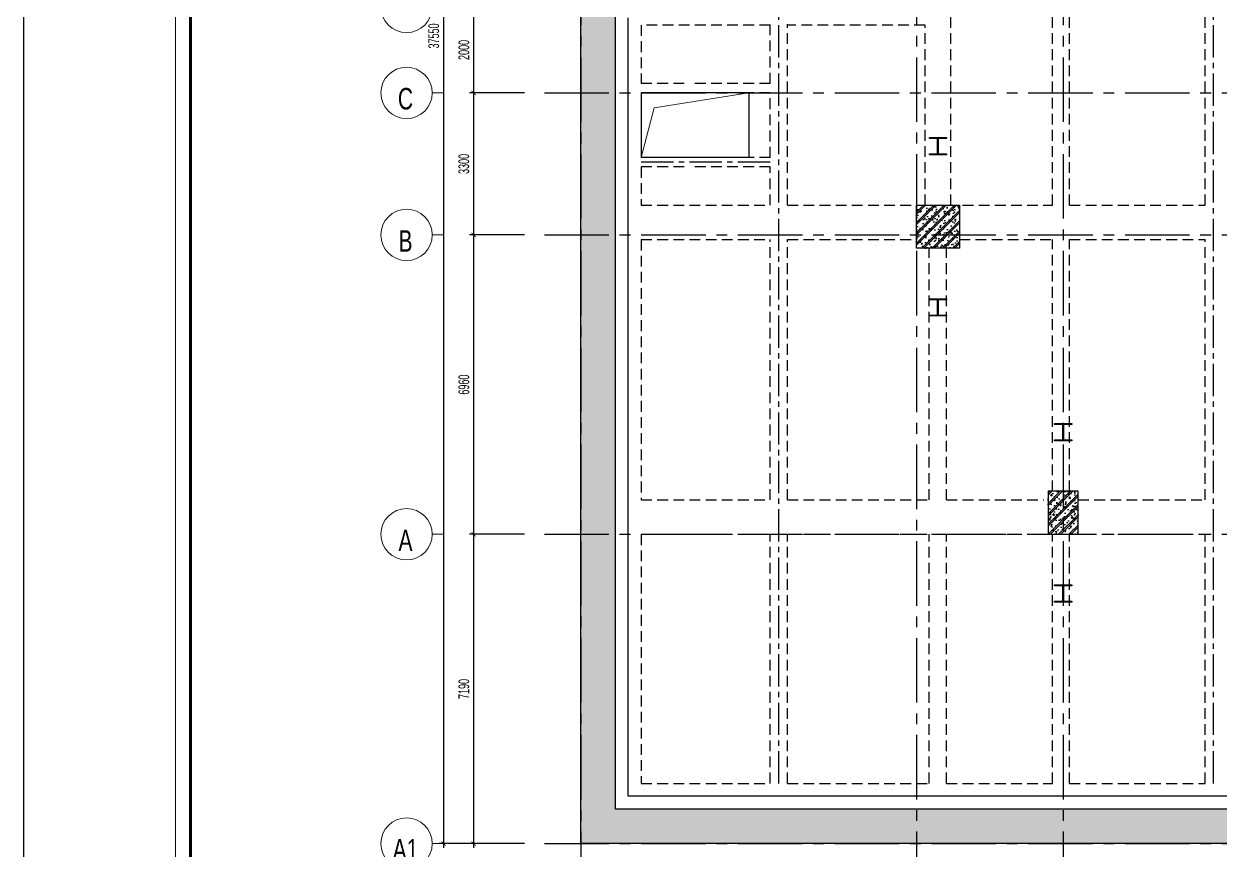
# Model space of a CAD drawing. Extents: x 71 to 1774126, y -14 to 415800.
# Drawn here: x 1549882 to 1577693, y 295939 to 315145 of the extents above; entities that cross this region are included whole.
import ezdxf

# ---------------------------------------------------------------- set-up
doc = ezdxf.new("R2010")
doc.units = 0
doc.header["$LTSCALE"] = 1000
doc.header["$MEASUREMENT"] = 0
doc.header["$PDMODE"] = 3
doc.linetypes.add('CENTER2', pattern=[1.125, 0.75, -0.125, 0.125, -0.125])
doc.linetypes.add('HIDDEN', pattern=[0.375, 0.25, -0.125])
doc.layers.get('0').update_dxf_attribs({"linetype": 'CONTINUOUS'})
doc.layers.get('Defpoints').update_dxf_attribs({"linetype": 'CONTINUOUS'})
for name, color, linetype, lineweight in [('CDC-KHUNGTEN', 7, 'CONTINUOUS', 20), ('KCS_CHI', 1, 'CONTINUOUS', 15), ('Thin_line', 251, 'CONTINUOUS', 9)]:
    doc.layers.add(name, color=color, linetype=linetype, lineweight=lineweight)
for name, color, linetype in [('CDC.01.AXIS', 160, 'CENTER2'), ('CDC.02.DIM', 1, 'CONTINUOUS'), ('CDC.03.BORDER', 3, 'CONTINUOUS'), ('CDC.04.HIDDEN', 8, 'HIDDEN'), ('CDC.05.STEEL', 4, 'CONTINUOUS'), ('CDC.06.TEXT', 2, 'CONTINUOUS'), ('CDC.09.COLUMN', 4, 'CONTINUOUS'), ('CDC.10.HATCH', 9, 'CONTINUOUS'), ('CDC.16.BIGTEXT', 6, 'CONTINUOUS')]:
    doc.layers.add(name, color=color, linetype=linetype)
doc.styles.add('ARIAL', font='arial.ttf', dxfattribs={"width": 0.6})
doc.dimstyles.new('100', dxfattribs={"dimscale": 100, "dimtxt": 2.5, "dimasz": 1, "dimexe": 1, "dimexo": 0, "dimgap": 1, "dimtad": 1, "dimdec": 0, "dimdsep": 46, "dimtxsty": 'ARIAL', "dimblk": 'ARCHTICK', "dimcen": 1, "dimdle": 1, "dimclrd": 1, "dimclre": 1, "dimclrt": 2, "dimadec": 0, "dimazin": 0, "dimtfac": 0.00072, "dimtdec": 0, "dimtix": 1, "dimtmove": 2, "dimatfit": 3, "dimldrblk": 'ARCHTICK', "dimfxl": 1, "dimtolj": 1, "dimarcsym": 0})

# ---------------------------------------------------------------- blocks, each defined once
blk = doc.blocks.new('TANG HAM')
at = {"layer": 'CDC.10.HATCH'}
h = blk.add_hatch(dxfattribs=at)
h.set_pattern_fill('CHAU-01', color=256, scale=70, style=0, pattern_type=2)
h.set_pattern_definition([(50, (0, 0), (502.08213, -43.92649), [52.5, -577.5]), (355, (0, 0), (-97.12593, 526.5345), [42, -462]), (100.4514, (41.84, -3.66), (404.95657, 482.60768), [44.61813, -490.79948]), (46.1842, (0, 140), (747.06873, -115.8633), [78.75, -866.25]), (96.6356, (62.26, 130.34), (654.2639, 681.8825), [66.9272, -736.1991]), (351.1842, (0, 140), (654.26336, 681.88302), [63, -693]), (21, (70, 105), (417.83494, -281.83322), [52.5, -577.5]), (326, (70, 105), (170.32073, 507.60503), [42, -462]), (71.4514, (104.8, 81.5), (588.15584, 225.77135), [44.61813, -490.79948]), (37.5, (0, 0), (8.511899, 233.025698), [0, -456.4, 0, -469, 0, -463.75]), (7.5, (0, 0), (184.148676, 276.0882), [0, -267.4, 0, -445.9, 0, -176.75]), (327.5, (-156.1, 0), (373.675705, -15.78841), [0, -175, 0, -546, 0, -724.5]), (317.5, (-226.1, 0), (408.23032, 70.07349), [0, -227.5, 0, -362.6, 0, -514.5]), (45, (0, 0), (-210.36427, 210.36427), []), (45, (0, 85.75), (-210.36427, 210.36427), [])])
h.paths.add_polyline_path([(1562833, 296090), (1562833, 333640), (1626193, 333640), (1626193, 300559), (1621725, 296090)])
h.paths.add_polyline_path([(1563633, 296890), (1563633, 332840), (1625393, 332840), (1625393, 300890), (1621393, 296890)], flags=16)
h = blk.add_hatch(dxfattribs=at)
h.set_pattern_fill('CHAU-01', color=256, scale=40, style=0, pattern_type=2)
h.set_pattern_definition([(50, (-118205.24, 13170.65), (286.904073, -25.100854), [30, -330]), (355, (-118205.24, 13170.65), (-55.500533, 300.876853), [24, -264]), (100.4514, (-118181.34, 13168.56), (231.403753, 275.775817), [25.496076, -280.456845]), (46.1842, (-118205.24, 13250.65), (426.89642, -66.207606), [45, -495]), (96.6356, (-118169.67, 13245.13), (373.86508, 389.64715), [38.24412, -420.6852]), (351.1842, (-118205.24, 13250.65), (373.86478, 389.64744), [36, -396]), (21, (-118165.24, 13230.65), (238.76282, -161.047556), [30, -330]), (326, (-118165.24, 13230.65), (97.326133, 290.06002), [24, -264]), (71.4514, (-118145.35, 13217.23), (336.08905, 129.0122), [25.496076, -280.456845]), (37.5, (-118205.24, 13170.65), (4.863942, 133.1575415), [0, -260.8, 0, -268, 0, -265]), (7.5, (-118205.24, 13170.65), (105.227815, 157.764685), [0, -152.8, 0, -254.8, 0, -101]), (327.5, (-118294.44, 13170.65), (213.5289745, -9.021949), [0, -100, 0, -312, 0, -414]), (317.5, (-118334.44, 13170.65), (233.274468, 40.041993), [0, -130, 0, -207.2, 0, -294]), (45, (-118205.24, 13170.65), (-120.208153, 120.208153), []), (45, (-118205.24, 13219.65), (-120.208153, 120.208153), [])])
h.paths.add_polyline_path([(1571633, 309930), (1570633, 309930), (1570633, 310930), (1571633, 310930)])
h = blk.add_hatch(dxfattribs=at)
h.set_pattern_fill('CHAU-01', color=256, scale=40, style=0, pattern_type=2)
h.set_pattern_definition([(50, (-6865, 0), (286.904073, -25.100854), [30, -330]), (355, (-6865, 0), (-55.500533, 300.876853), [24, -264]), (100.4514, (-6841.1, -2.1), (231.403753, 275.775817), [25.496076, -280.456845]), (46.1842, (-6865, 80), (426.89642, -66.207606), [45, -495]), (96.6356, (-6829.43, 74.5), (373.86508, 389.64715), [38.24412, -420.6852]), (351.1842, (-6865, 80), (373.86478, 389.64744), [36, -396]), (21, (-6825, 60), (238.76282, -161.047556), [30, -330]), (326, (-6825, 60), (97.326133, 290.06002), [24, -264]), (71.4514, (-6805.1, 46.58), (336.08905, 129.0122), [25.496076, -280.456845]), (37.5, (-6865, 0), (4.863942, 133.1575415), [0, -260.8, 0, -268, 0, -265]), (7.5, (-6865, 0), (105.227815, 157.764685), [0, -152.8, 0, -254.8, 0, -101]), (327.5, (-6954.2, 0), (213.5289745, -9.021949), [0, -100, 0, -312, 0, -414]), (317.5, (-6994.2, 0), (233.274468, 40.041993), [0, -130, 0, -207.2, 0, -294]), (45, (-6865, 0), (-120.208153, 120.208153), []), (45, (-6865, 49), (-120.208153, 120.208153), [])])
h.paths.add_polyline_path([(1574103, 304280), (1573693, 304280), (1573693, 303280), (1574103, 303280)])
h.paths.add_polyline_path([(1574393, 304280), (1574103, 304280), (1574103, 303280), (1574393, 303280)])
at = {"layer": 'CDC.01.AXIS', "ltscale": 2}
for p, q in [((1562833, 334618), (1562833, 295176)), ((1570633, 334618), (1570633, 295176)), ((1574043, 334618), (1574043, 295176)), ((1561983, 313540), (1626948, 313540)), ((1561983, 310240), (1626948, 310240)), ((1561983, 303280), (1626948, 303280)), ((1561983, 296090), (1626948, 296090))]:
    blk.add_line(p, q, dxfattribs=at)
at = {"layer": 'CDC.09.COLUMN'}
for p, q in [((1574393, 304280), (1573693, 304280)), ((1573693, 304280), (1573693, 303280)), ((1574393, 303280), (1574393, 304280)), ((1573693, 303280), (1574393, 303280))]:
    blk.add_line(p, q, dxfattribs=at)
for points in [[(1562833, 296090), (1562833, 333640), (1626193, 333640), (1626193, 300559), (1621725, 296090)], [(1563633, 296890), (1563633, 332840), (1625393, 332840), (1625393, 300890), (1621393, 296890)], [(1570633, 309930), (1570633, 310930), (1571633, 310930), (1571633, 309930)]]:
    blk.add_lwpolyline(points, close=True, dxfattribs=at)
blk = doc.blocks.new('_ARCHTICK')
at = {"color": 0, "linetype": 'ByBlock', "const_width": 0.15}
blk.add_lwpolyline([(-0.5, -0.5), (0.5, 0.5)], dxfattribs=at)
blk = doc.blocks.new('*D2')
at = {"layer": 'CDC.02.DIM', "color": 1, "lineweight": -2, "transparency": 16777216}
for p, q in [((1561523, 313540), (1560239, 313540)), ((1560339, 310140), (1560339, 313640)), ((1561523, 310240), (1560239, 310240))]:
    blk.add_line(p, q, dxfattribs=at)
at = {"layer": 'Defpoints', "color": 0, "transparency": 16777216}
for p in [(1560339, 313540), (1561523, 313540), (1561523, 310240)]:
    blk.add_point(p, dxfattribs=at)
at = {"layer": 'CDC.02.DIM', "color": 1, "lineweight": -2, "transparency": 16777216, "xscale": 100, "yscale": 100, "zscale": 100}
for p, rotation in [((1560339, 313540), 90), ((1560339, 310240), 270)]:
    blk.add_blockref('_ARCHTICK', p, dxfattribs=dict(at, rotation=rotation))
at = {"layer": 'CDC.02.DIM', "color": 2, "transparency": 16777216, "insert": (1560111, 311890), "char_height": 250, "attachment_point": 5, "rotation": 90, "style": 'ARIAL'}
blk.add_mtext('\\A1;3300', dxfattribs=at)
blk = doc.blocks.new('*D7')
at = {"layer": 'CDC.02.DIM', "color": 1, "lineweight": -2, "transparency": 16777216}
for p, q in [((1561523, 303280), (1560239, 303280)), ((1560339, 295990), (1560339, 303380)), ((1561523, 296090), (1560239, 296090))]:
    blk.add_line(p, q, dxfattribs=at)
at = {"layer": 'Defpoints', "color": 0, "transparency": 16777216}
for p in [(1560339, 303280), (1561523, 303280), (1561523, 296090)]:
    blk.add_point(p, dxfattribs=at)
at = {"layer": 'CDC.02.DIM', "color": 1, "lineweight": -2, "transparency": 16777216, "xscale": 100, "yscale": 100, "zscale": 100}
for p, rotation in [((1560339, 303280), 90), ((1560339, 296090), 270)]:
    blk.add_blockref('_ARCHTICK', p, dxfattribs=dict(at, rotation=rotation))
at = {"layer": 'CDC.02.DIM', "color": 2, "transparency": 16777216, "insert": (1560112, 299685), "char_height": 250, "attachment_point": 5, "rotation": 90, "style": 'ARIAL'}
blk.add_mtext('\\A1;7190', dxfattribs=at)
blk = doc.blocks.new('*D8')
at = {"layer": 'CDC.02.DIM', "color": 1, "lineweight": -2, "transparency": 16777216}
for p, q in [((1561523, 310240), (1560239, 310240)), ((1560339, 303180), (1560339, 310340)), ((1561523, 303280), (1560239, 303280))]:
    blk.add_line(p, q, dxfattribs=at)
at = {"layer": 'Defpoints', "color": 0, "transparency": 16777216}
for p in [(1560339, 310240), (1561523, 310240), (1561523, 303280)]:
    blk.add_point(p, dxfattribs=at)
at = {"layer": 'CDC.02.DIM', "color": 1, "lineweight": -2, "transparency": 16777216, "xscale": 100, "yscale": 100, "zscale": 100}
for p, rotation in [((1560339, 310240), 90), ((1560339, 303280), 270)]:
    blk.add_blockref('_ARCHTICK', p, dxfattribs=dict(at, rotation=rotation))
at = {"layer": 'CDC.02.DIM', "color": 2, "transparency": 16777216, "insert": (1560112, 306760), "char_height": 250, "attachment_point": 5, "rotation": 90, "style": 'ARIAL'}
blk.add_mtext('\\A1;6960', dxfattribs=at)
blk = doc.blocks.new('*D9')
at = {"layer": 'CDC.02.DIM', "color": 1, "lineweight": -2, "transparency": 16777216}
for p, q in [((1561523, 315540), (1560239, 315540)), ((1560339, 313440), (1560339, 315640)), ((1561523, 313540), (1560239, 313540))]:
    blk.add_line(p, q, dxfattribs=at)
at = {"layer": 'Defpoints', "color": 0, "transparency": 16777216}
for p in [(1560339, 315540), (1561523, 315540), (1561523, 313540)]:
    blk.add_point(p, dxfattribs=at)
at = {"layer": 'CDC.02.DIM', "color": 1, "lineweight": -2, "transparency": 16777216, "xscale": 100, "yscale": 100, "zscale": 100}
for p, rotation in [((1560339, 315540), 90), ((1560339, 313540), 270)]:
    blk.add_blockref('_ARCHTICK', p, dxfattribs=dict(at, rotation=rotation))
at = {"layer": 'CDC.02.DIM', "color": 2, "transparency": 16777216, "insert": (1560112, 314540), "char_height": 250, "attachment_point": 5, "rotation": 90, "style": 'ARIAL'}
blk.add_mtext('\\A1;2000', dxfattribs=at)
blk = doc.blocks.new('*D33')
at = {"layer": 'CDC.02.DIM', "color": 1, "lineweight": -2, "transparency": 16777216}
for p, q in [((1559639, 333740), (1559639, 295990)), ((1560823, 333640), (1559539, 333640)), ((1560823, 296090), (1559539, 296090))]:
    blk.add_line(p, q, dxfattribs=at)
at = {"layer": 'Defpoints', "color": 0, "transparency": 16777216}
for p in [(1560823, 333640), (1559639, 296090), (1560823, 296090)]:
    blk.add_point(p, dxfattribs=at)
at = {"layer": 'CDC.02.DIM', "color": 1, "lineweight": -2, "transparency": 16777216, "xscale": 100, "yscale": 100, "zscale": 100}
for p, rotation in [((1559639, 333640), 90), ((1559639, 296090), 270)]:
    blk.add_blockref('_ARCHTICK', p, dxfattribs=dict(at, rotation=rotation))
at = {"layer": 'CDC.02.DIM', "color": 2, "transparency": 16777216, "insert": (1559411, 314865), "char_height": 250, "attachment_point": 5, "rotation": 90, "style": 'ARIAL'}
blk.add_mtext('\\A1;37550', dxfattribs=at)
blk = doc.blocks.new('KINGPOST')
at = {"layer": 'CDC.05.STEEL', "color": 4}
for p, q in [((1656675, 236723, 0), (1656675, 236744, 0)), ((1656675, 236744, 0), (1657075, 236744, 0)), ((1656865, 236723, 0), (1656675, 236723, 0)), ((1656865, 236364, 0), (1656865, 236723, 0)), ((1657075, 236723, 0), (1656884, 236723, 0)), ((1656884, 236723, 0), (1656884, 236364, 0)), ((1657075, 236744, 0), (1657075, 236723, 0)), ((1656675, 236344, 0), (1656675, 236364, 0)), ((1656675, 236364, 0), (1656865, 236364, 0)), ((1657075, 236344, 0), (1656675, 236344, 0)), ((1656884, 236364, 0), (1657075, 236364, 0)), ((1657075, 236364, 0), (1657075, 236344, 0))]:
    blk.add_line(p, q, dxfattribs=at)
blk = doc.blocks.new('KHUNG TEN')
at = {"layer": 'CDC-KHUNGTEN', "color": 8}
blk.add_lwpolyline([(75096, 1100), (83000, 1100), (83000, 58300), (3000, 58300), (3000, 1100), (75096, 1100)], dxfattribs=at)
at = {"layer": 'CDC-KHUNGTEN', "color": 255, "lineweight": 60}
blk.add_lwpolyline([(74900, 1400), (74900, 58000), (3300, 58000), (3300, 1400), (74900, 1400)], close=True, dxfattribs=at)
at = {"layer": 'Defpoints', "color": 1, "ltscale": 0.2}
blk.add_lwpolyline([(0, 0), (0, 59400), (84100, 59400), (84100, 0), (0, 0)], close=True, dxfattribs=at)

msp = doc.modelspace()

# ---------------------------------------------------------------- linework, layer by layer
at = {"layer": 'CDC.01.AXIS'}
for p, q in [((1577543.1, 297490.2), (1577543.1, 332240.2)), ((1567433.1, 297490.2), (1567433.1, 315540.2)), ((1567233.1, 311930.2), (1564233.1, 311930.2))]:
    msp.add_line(p, q, dxfattribs=at)
at = {"layer": 'CDC.03.BORDER'}
for p, q in [((1564233.1, 313540.2), (1564233.1, 312040.2)), ((1566733.1, 313540.2), (1564233.1, 313540.2)), ((1566733.1, 313540.2), (1566733.1, 312040.2)), ((1566733.1, 312040.2), (1564233.1, 312040.2))]:
    msp.add_line(p, q, dxfattribs=at)
msp.add_lwpolyline([(1608628.1, 332540.2), (1625093.1, 332540.2), (1625093.1, 301014.4), (1621268.9, 297190.2), (1563933.1, 297190.2), (1563933.1, 315290.2)], dxfattribs=at)
at = {"layer": 'CDC.04.HIDDEN'}
for p, q in [((1571433.1, 310930.2), (1571433.1, 318150.2)), ((1573793.1, 310930.2), (1573793.1, 318150.2)), ((1574193.1, 310930.2), (1574193.1, 318150.2)), ((1577343.1, 310930.2), (1577343.1, 318150.2)), ((1564233.1, 315115.2), (1564233.1, 313760.2)), ((1567233.1, 315115.2), (1564233.1, 315115.2)), ((1567233.1, 313760.2), (1567233.1, 315140.2)), ((1567633.1, 310930.2), (1567633.1, 315140.2)), ((1570833.1, 315115.2), (1567633.1, 315115.2)), ((1570833.1, 310930.2), (1570833.1, 315115.2)), ((1565233.1, 313760.2), (1564233.1, 313760.2)), ((1567233.1, 313760.2), (1565453.1, 313760.2)), ((1567233.1, 313540.2), (1566733.1, 313540.2)), ((1567233.1, 312040.2), (1567233.1, 313540.2)), ((1567233.1, 312040.2), (1567233.1, 313540.2)), ((1567233.1, 312040.2), (1566733.1, 312040.2)), ((1565233.1, 311820.2), (1564233.1, 311820.2)), ((1564233.1, 311820.2), (1564233.1, 310930.2)), ((1567233.1, 311820.2), (1565453.1, 311820.2)), ((1567233.1, 310930.2), (1567233.1, 311820.2)), ((1564233.1, 310930.2), (1567233.1, 310930.2)), ((1567633.1, 310930.2), (1570633.1, 310930.2)), ((1571333.1, 310930.2), (1573793.1, 310930.2)), ((1574193.1, 310930.2), (1577343.1, 310930.2)), ((1564233.1, 310130.2), (1567233.1, 310130.2)), ((1564233.1, 310130.2), (1564233.1, 304080.2)), ((1567233.1, 304080.2), (1567233.1, 310130.2)), ((1567633.1, 304080.2), (1567633.1, 310130.2)), ((1567633.1, 310130.2), (1570633.1, 310130.2)), ((1571633.1, 310130.2), (1573793.1, 310130.2)), ((1573793.1, 304280.2), (1573793.1, 310130.2)), ((1574193.1, 304280.2), (1574193.1, 310130.2)), ((1574193.1, 310130.2), (1577343.1, 310130.2)), ((1577343.1, 304080.2), (1577343.1, 310130.2)), ((1570933.1, 304080.2), (1570933.1, 309930.2)), ((1571333.1, 304080.2), (1571333.1, 309930.2)), ((1564233.1, 304080.2), (1567233.1, 304080.2)), ((1567633.1, 304080.2), (1570933.1, 304080.2)), ((1571333.1, 304080.2), (1573593.1, 304080.2)), ((1574393.1, 304080.2), (1577343.1, 304080.2)), ((1564233.1, 303280.2), (1567233.1, 303280.2)), ((1564233.1, 303280.2), (1564233.1, 297490.2)), ((1567233.1, 297490.2), (1567233.1, 303280.2)), ((1567633.1, 303280.2), (1570933.1, 303280.2)), ((1567633.1, 297490.2), (1567633.1, 303280.2)), ((1570933.1, 297490.2), (1570933.1, 303280.2)), ((1571333.1, 297490.2), (1571333.1, 303280.2)), ((1571333.1, 303280.2), (1573793.1, 303280.2)), ((1573793.1, 297490.2), (1573793.1, 303280.2)), ((1574193.1, 297490.2), (1574193.1, 303280.2)), ((1574193.1, 303280.2), (1577343.1, 303280.2)), ((1577343.1, 297490.2), (1577343.1, 303280.2)), ((1564233.1, 297490.2), (1567233.1, 297490.2)), ((1567633.1, 297490.2), (1570933.1, 297490.2)), ((1571333.1, 297490.2), (1573793.1, 297490.2)), ((1574193.1, 297490.2), (1577343.1, 297490.2))]:
    msp.add_line(p, q, dxfattribs=at)
at = {"layer": 'KCS_CHI'}
for p, q in [((1559639.2, 313540.2), (1559375.6, 313540.2)), ((1559639.2, 310240.2), (1559375.6, 310240.2)), ((1559639.2, 303280.2), (1559375.6, 303280.2)), ((1559639.2, 296090.2), (1559375.6, 296090.2))]:
    msp.add_line(p, q, dxfattribs=at)
for centre in [(1558779.1, 315540.2), (1558779.1, 313540.2), (1558779.1, 310240.2), (1558779.1, 303280.2), (1558779.1, 296090.2)]:
    msp.add_circle(centre, 596.6, dxfattribs=at)
at = {"layer": 'Thin_line'}
msp.add_lwpolyline([(1564233.1, 312040.2), (1564539.3, 313197.6), (1566733.1, 313540.2)], dxfattribs=at)

# ---------------------------------------------------------------- block references
at = {"layer": 'CDC.05.STEEL'}
for p in [(-85741.5, 75761.4, 0), (-85741.5, 72011.4, 0), (-82831.5, 69111.4, 0), (-82831.5, 65361.4, 0)]:
    msp.add_blockref('KINGPOST', p, dxfattribs=at)
at = {"layer": 'CDC.06.TEXT', "xscale": 1.173810693645805, "yscale": 1.173810693645805, "zscale": 1.173810693645805}
msp.add_blockref('KHUNG TEN', (1549882.2, 272647.3), dxfattribs=at)
at = {"layer": 'CDC.10.HATCH'}
msp.add_blockref('TANG HAM', (0, 0), dxfattribs=at)

# ---------------------------------------------------------------- texts
at = {"layer": 'CDC.16.BIGTEXT', "char_height": 500, "width": 464.64, "attachment_point": 8, "line_spacing_factor": 0.938532}
for s, insert in [('{\\fArial|b0|i0|c0|p34;\\W0.7;C}', (1558753.9, 313149.5)), ('{\\fArial|b0|i0|c0|p34;\\W0.7;B}', (1558753.9, 309849.5)), ('{\\fArial|b0|i0|c0|p34;\\W0.7;A}', (1558753.9, 302889.5)), ('{\\fArial|b0|i0|c0|p34;\\W0.7;A1}', (1558753.9, 295699.5))]:
    msp.add_mtext(s, dxfattribs=dict(at, insert=insert))

# ---------------------------------------------------------------- dimensions: what is measured, and where the dimension line sits
at = {"layer": 'CDC.02.DIM'}
for base, p1, p2, picture, middle in [((1559639.2, 296090.2), (1560823.2, 333640.2), (1560823.2, 296090.2), '*D33', (1559411.4, 314865.2)), ((1560339.2, 315540.2), (1561523.2, 313540.2), (1561523.2, 315540.2), '*D9', (1560111.5, 314540.2)), ((1560339.2, 313540.2), (1561523.2, 310240.2), (1561523.2, 313540.2), '*D2', (1560111.4, 311890.2)), ((1560339.2, 310240.2), (1561523.2, 303280.2), (1561523.2, 310240.2), '*D8', (1560111.5, 306760.2)), ((1560339.2, 303280.2), (1561523.2, 296090.2), (1561523.2, 303280.2), '*D7', (1560111.5, 299685.2))]:
    dim = msp.add_linear_dim(base=base, p1=p1, p2=p2, angle=90, dimstyle='100', dxfattribs=at)
    dim.commit()
    dim.dimension.update_dxf_attribs({"geometry": picture, "text_midpoint": middle})

doc.saveas('drawing.dxf')
